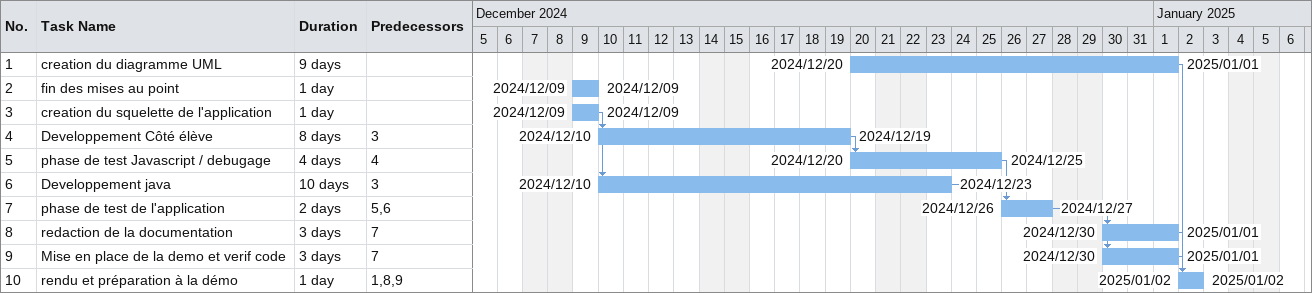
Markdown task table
| ID | Task | Duration | Start | Finish | Predecessors |
|---|---|---|---|---|---|
| 1 | creation du diagramme UML | 9d | 2024-12-20 | 2025-01-01 |  |
| 2 | fin des mises au point | 1d | 2024-12-09 | 2024-12-09 |  |
| 3 | creation du squelette de l'application | 1d | 2024-12-09 | 2024-12-09 |  |
| 4 | Developpement Côté élève | 8d | 2024-12-10 | 2024-12-19 | 3 |
| 5 | phase de test Javascript / debugage | 4d | 2024-12-20 | 2024-12-25 | 4 |
| 6 | Developpement java | 10d | 2024-12-10 | 2024-12-23 | 3 |
| 7 | phase de test de l'application | 2d | 2024-12-26 | 2024-12-27 | 5, 6 |
| 8 | redaction de la documentation | 3d | 2024-12-30 | 2025-01-01 | 7 |
| 9 | Mise en place de la demo et verif code | 3d | 2024-12-30 | 2025-01-01 | 7 |
| 10 | rendu et préparation à la démo | 1d | 2025-01-02 | 2025-01-02 | 1, 8, 9 |
